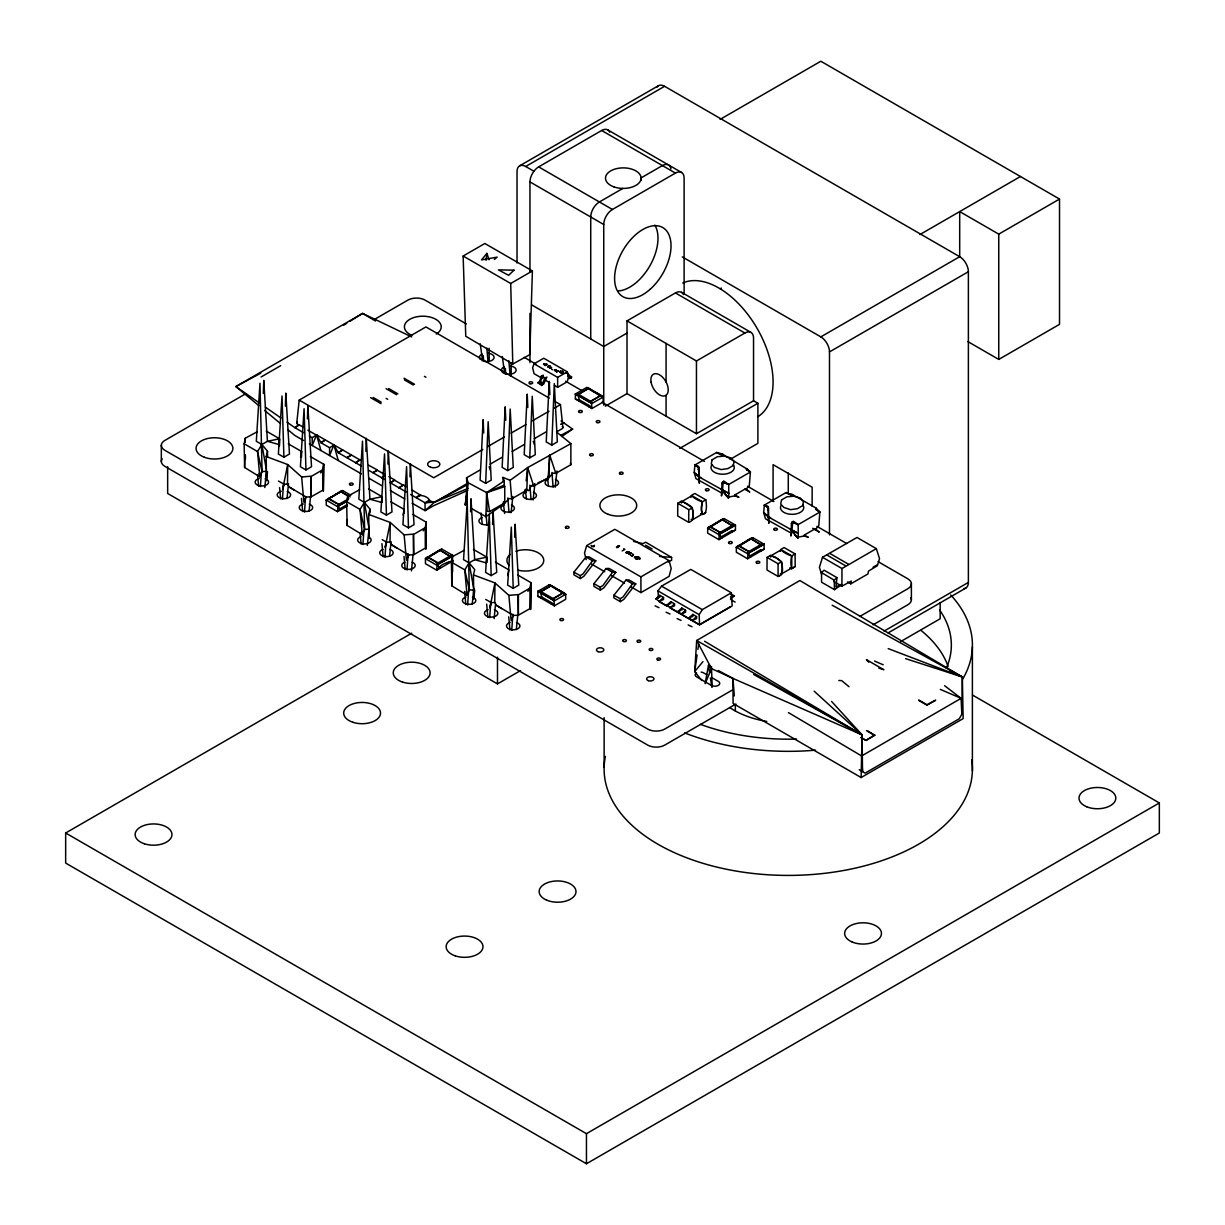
<?xml version="1.0" encoding="UTF-8"?>
<svg xmlns="http://www.w3.org/2000/svg" width="1225" height="1225" viewBox="0 0 1225 1225"><rect width="100%" height="100%" fill="white"/><g stroke="black" fill="none" stroke-linecap="round" stroke-linejoin="round"><path stroke-width="1.5" d="M641.073 180.412L641.073 177.901L662.403 165.574A12.281 7.09 -60 0 1 670.948 168.851M605.303 406.179L627.016 393.638L696.458 433.727L753.543 400.774L757.892 403.27L757.892 443.358L730.222 459.344M778.089 576.439L778.059 563.745L767.064 557.39L770.418 555.415L775.93 557.559L781.473 561.8C782.331 566.471 784.459 574.831 778.089 576.439L766.988 570.023L767.064 557.39M310.308 456.527L323.676 464.244L322.696 469.757L311.165 476.464L311.119 496.829L306.173 497.044L288.855 486.769L287.507 484.028L287.707 464.551L266.208 456.527L267.509 451.259L261.874 444.491L256.316 441.291L259.976 383.272L262.089 471.579L259.807 476.785L244.602 467.506L244.158 443.802L245.168 438.305L257.097 431.812M412.825 514.439L426.193 522.156L425.213 527.669L413.698 534.391L413.637 554.741L408.706 554.956L391.387 544.681L390.025 541.955L390.239 522.462L368.725 514.439L370.027 509.171L364.392 502.418L358.833 499.203L362.493 441.184L364.606 529.506L362.324 534.697L347.119 525.418L346.675 501.714L347.701 496.232L359.614 489.74M517.547 574.908L530.915 582.625L529.935 588.138L518.42 594.845L518.359 615.21L513.428 615.425L496.11 605.135L494.747 602.409L494.961 582.932L473.447 574.908L474.749 569.64L469.114 562.872L463.555 559.672L467.215 501.653L469.328 589.96L467.047 595.166L451.841 585.872L451.413 562.168L452.423 556.686L464.336 550.193M734.862 495.834L734.862 494.946L738.935 497.289L734.862 495.834L728.814 497.013L728.707 484.518L724.143 481.287M804.32 535.938L804.32 535.034L808.377 537.377L804.32 535.938L798.256 537.101L798.164 524.622L793.586 521.391M746.806 468.853L750.404 471.993L749.302 485.743L745.719 489.571L745.719 488.668L734.862 494.946M816.263 508.942L816.064 508.099L819.862 512.081L818.759 525.847L815.161 529.675L815.161 528.771L804.32 535.034M669.08 560.621L640.905 576.868L640.951 592.609L669.126 576.332L671.208 568.461L669.08 560.621L614.843 529.292L586.653 545.615L584.524 553.042L586.224 559.657M677.762 503.291L677.685 515.939L688.71 522.371C695.172 520.824 693.044 512.402 692.171 507.717L683.764 502.143L681.115 501.331L677.762 503.291L688.772 509.661L692.247 508.176A27.455 15.848 -60 0 1 692.247 519.798L691.819 520.043A27.455 15.848 0 0 0 691.13 519.4M245.061 455.011L244.602 467.506M245.153 442.026L245.168 438.305L245.23 442.072M347.67 499.938L347.701 496.232L347.747 499.984M573.928 572.152L573.913 574.831L580.344 578.537L583.82 576.301L595.825 560.82L589.026 556.854L586.009 557.007L573.928 572.152L580.252 575.658L580.344 578.537M593.926 583.697L593.895 586.377L600.342 590.082L603.803 587.847L615.823 572.351L609.024 568.4L606.007 568.553L593.926 583.697L600.235 587.204L600.342 590.082M613.909 595.228L613.893 597.907L620.325 601.628L623.801 599.393L635.806 583.896L629.007 579.93L626.006 580.083L613.909 595.228L620.233 598.734L620.325 601.628M834.118 581.676L841.927 586.193L841.973 568.538L822.496 557.298L819.433 567.298L821.607 574.464M859.23 769.713L865.126 773.113L959.236 718.784L961.839 714.267L962.345 676.966L799.848 580.528L696.688 640.491L694.697 671.606L701.894 680.579M279.453 446.038L279.576 438.78L266.208 431.062M382.016 502.143L382.093 496.707L368.725 488.989M486.738 562.597L486.815 557.161L473.447 549.443M301.518 457.002L301.626 451.52L288.258 443.802M404.082 513.091L404.143 509.432L390.775 501.714M551.357 586.04L563.5 592.655L552.215 598.994L540.072 592.165L551.357 585.55L563.5 592.655L552.23 599.576L540.072 592.165L551.357 585.55M588.842 388.754L600.985 395.369L589.7 401.693L577.557 394.863L588.842 388.248L600.985 395.369L589.7 402.275L577.557 394.863L588.842 388.248M718.279 670.519L732.933 678.405L733.086 703.456L861.114 777.538L862.094 734.893L831.576 701.435M471.64 508.605L485.896 516.674L486.631 492.603L504.225 480.935L503 477.413L510.136 480.322L527.684 467.567L570.865 443.634L556.472 431.904M532.4 270.955L529.797 354.637L512.785 364.024L465.76 336.262L463.142 256.025L484.84 243.499L532.4 270.955L510.702 283.48L463.142 256.025M263.329 393.409L263.758 380.378L267.417 441.291L261.874 444.491L257.526 451.52L259.807 476.785L259.026 473.432M285.379 406.133L285.808 393.103L289.467 454.016L283.909 457.231L278.366 454.016L282.026 395.997L283.909 457.231M307.429 418.858L307.858 405.827L311.517 466.74L305.959 469.956L300.416 466.74L304.076 408.721L305.959 469.956M365.846 451.321L366.275 438.29L369.95 499.203L364.392 502.418L360.043 509.432L362.324 534.697L361.543 531.359M387.896 464.045L388.325 451.014L391.985 511.928L386.442 515.143L380.883 511.928L384.543 453.908L386.442 515.143M409.946 476.77L410.375 463.739L414.035 524.668L408.476 527.868L402.933 524.668L406.593 466.648L408.476 527.868M470.568 511.774L470.997 498.743L474.672 559.672L469.114 562.872L464.765 569.885L467.047 595.166L466.281 591.813M492.618 524.514L493.047 511.483L496.722 572.397L491.164 575.597L485.605 572.397L489.265 514.378L491.164 575.597M514.668 537.239L515.097 524.208L518.757 585.121L513.214 588.337L507.655 585.121L511.315 527.102L513.214 588.337M555.675 369.766L556.38 370.471L555.032 371.022L556.395 370.057L554.297 370.072L555.936 369.751M626.159 552.276L628.838 551.663M628.486 553.623L631.181 553.011M347.119 525.418L347.333 519.522M451.841 585.872L452.423 556.686L452.622 571.723M525.05 490.138L528.817 490.567L531.16 485.835L533.732 486.126L548.831 477.413L549.688 454.919L555.782 473.401L570.881 464.688L570.865 443.634M485.896 516.674L504.087 503.843L509.11 498.56L511.683 498.866L526.796 490.138L527.684 467.567L533.732 486.126M485.651 483.324L488.163 421.737L491.21 480.108L485.651 483.324L480.093 480.108L483.14 419.547L483.722 432.93M507.701 470.584L510.197 409.012L513.244 467.383L507.701 470.584L502.143 467.383L505.19 406.822L505.772 420.206M529.736 457.859L532.247 396.272L535.294 454.659L529.736 457.859L524.193 454.659L527.24 394.098L527.822 407.481M551.786 445.134L554.297 383.547L557.344 441.919L551.786 445.134L546.228 441.919L549.275 381.373L549.872 394.741M279.208 446.13L279.576 438.78L267.417 441.291L279.147 444.553M381.817 502.204L382.093 496.707L369.95 499.203L381.664 502.464M486.539 562.673L486.815 557.161L474.672 559.672L486.386 562.918M369.292 533.84L369.047 538.587L368.725 514.439M504.087 503.843L504.225 501.377L504.746 502.862L489.648 511.591L487.06 511.284L486.631 492.603L468.287 482.818L466.557 477.811L480.139 469.956M537.974 482.849L548.188 478.378L548.325 475.928L548.831 477.413M722.52 454.077L716.594 452.469L694.897 464.995L694.223 472.528L699 476.387L699.353 483.263L698.495 468.333L698.158 469.573M792.743 495.176L786.052 492.572L764.339 505.098L763.665 512.617L768.458 516.475L768.795 523.366L768.014 508.207M571.432 377.775L571.493 376.779L568.078 374.804L568.002 375.799L571.432 377.775L569.457 378.51L567.772 375.294M555.782 473.401L553.21 473.11L548.188 478.378L549.688 454.919M639.741 558.876L639.94 558.095L638.24 558.523L640.017 558.845M722.245 493.338L695.968 478.638L694.223 472.528L698.556 476.647L722.872 490.168L721.448 495.957L722.03 483.324L723.761 481.333M767.585 509.968L767.937 508.406M790.048 532.507L765.426 518.726L763.665 512.617L768.014 516.736L792.315 530.257L790.891 536.06L791.472 523.412M260.404 486.585L261.384 472.161M282.454 499.325L283.434 484.886M304.504 512.05L305.469 497.61M362.922 544.513L363.902 530.073M384.972 557.237L385.952 542.798M407.022 569.962L408.109 553.731M467.644 604.966L468.624 590.542M489.694 617.706L490.796 601.46M511.744 630.431L512.846 614.184M547.759 366.918L548.555 367.286L548.034 366.658M722 483.661L722.428 482.206M791.457 523.749L793.203 521.421M699.092 477.444L699.138 467.843M768.534 517.547L768.596 508.099L764.339 505.098L767.937 506.231M467.261 484.043L465.301 505.006L467.261 500.305L466.557 477.811M264.814 487.519L266.499 470.936M287.048 498.407L288.533 483.676M309.098 511.131L310.583 496.401M367.332 545.431L369.016 528.863M389.565 556.318L391.066 541.588M411.432 570.881L413.101 554.312M472.237 604.048L473.738 589.317M494.104 618.625L495.589 603.894M516.337 629.512L517.823 614.782M296.741 423.146L299.206 400.1L425.933 326.922L549.183 398.079M489.035 525.418L489.433 521.804M511.085 512.693L512.862 496.447M533.12 499.953L534.896 483.722M555.17 487.228L556.946 470.997M768.458 507.686L768.274 506.828L768.167 507.763M526.153 480.736L527.684 467.567M723.209 482.328L722.428 490.429L728.599 498.284L720.851 489.005M792.682 522.386L791.886 530.517L798.057 538.372L790.309 529.093M486.095 260.42L486.922 253.376L481.532 259.899L497.166 257.127L494.349 259.44M630.354 555.078L630.462 555.293M791.748 555.859L780.692 549.489L784.107 547.56L795.102 553.899L791.748 555.859L791.763 568.584L789.987 568.17M702.461 501.775C697.806 517.945 709.076 519.048 705.814 499.815L694.805 493.461L691.39 495.39L702.461 501.775L705.814 499.815M468.287 482.818L465.301 505.006L466.557 498.253M347.303 500.841L339.708 504.976L328.422 498.866L340.565 491.455L350.182 496.921M427.632 557.421L439.79 550.01L451.06 556.916L438.917 563.531L427.632 557.421L439.79 550.01L451.06 556.916M709.842 526.872L721.984 519.461L733.27 526.367L721.112 532.982L709.842 526.872L721.984 519.461L733.27 526.367M738.491 545.967L750.649 538.541L761.935 545.462L749.777 552.077L738.491 545.967L750.649 538.541L761.935 545.462M697.102 654.946L694.697 671.606L702.936 661.622M697.898 649.388L698.709 643.829M618.043 546.335C617.354 549.887 619.636 544.681 618.212 546.013M847.501 581.936L850.808 583.835L851.268 581.048L841.927 586.193M780.432 573.484A27.455 15.848 0 0 1 781.121 574.142L791.549 568.109A27.455 15.848 -60 0 1 791.549 556.487L791.12 555.737A27.455 15.848 0 0 1 781.06 549.918L770.617 555.951A27.455 15.848 -60 0 1 770.831 556.87M300.569 457.139L301.626 451.52M403.086 515.051L404.143 509.432M507.808 575.505L508.865 569.885L495.497 562.168M768.259 507.441L764.339 505.098M791.472 523.381L791.871 522.309M562.888 372.89L562.688 371.129L562.888 372.89L560.943 373.104L560.07 371.757M633.509 554.803L632.452 553.991L633.187 554.879M267.509 471.702L266.529 480.659L266.208 456.527M347.425 505.94L337.533 511.652L337.962 504.884L348.773 498.652M440.648 549.397L441.949 549.152L425.458 558.677L425.458 563.684L436.743 570.207L437.172 563.439L451.06 555.415L453.235 555.66L436.743 565.184L425.458 558.677L426.759 557.421L427.632 557.926L441.949 549.152L453.235 555.66L451.06 555.415L451.933 555.92M719.381 532.89L721.112 537.392L718.952 539.643L719.381 532.89L733.27 524.867L735.444 525.112L735.444 530.134L718.952 539.643L707.667 533.135L707.667 528.128L708.969 526.872L709.842 527.378L724.159 518.604L735.444 525.112L718.952 534.636L707.667 528.128L724.159 518.604L722.857 518.849M748.046 551.985L749.777 556.487L747.602 558.738L748.046 551.985L761.935 543.961L764.109 544.206L764.109 549.229L747.602 558.738L736.332 552.23L736.332 547.223L737.634 545.967L738.491 546.472L752.824 537.698L764.109 544.206L747.602 553.731L736.332 547.223L752.824 537.698L751.522 537.943M698.725 467.674L698.633 467.2M549.367 367.837L551.602 367.515L549.765 368.143M815.636 509.018L819.862 512.081L798.164 524.622L792.789 522.187L798.164 524.622M287.507 484.028L284.139 484.319L282.608 489.449L287.707 464.551L301.626 476.969L303.907 502.235L306.173 497.044M390.025 541.955L386.656 542.231L385.14 547.361L390.239 522.462L404.143 534.881L406.424 560.162L408.706 554.956M494.747 602.409L491.378 602.685L489.862 607.83L494.961 582.932L508.865 595.35L511.147 620.616L513.428 615.425M538.188 383.486L540.164 381.924L543.226 375.217L541.481 375.922L539.658 381.388L538.127 382.567L541.618 385.462L543.609 383.915L546.917 377.116L544.941 377.913L541.618 385.462M554.481 385.462L557.635 387.284L567.313 381.695L568.752 375.784L567.298 371.833L543.747 358.221L534.069 363.825L532.615 367.745L534.054 373.671L541.909 378.203M549.566 366.061L548.662 366.352L549.719 366.122M333.92 445.196L329.586 447.707L320.904 442.7L316.571 434.875L312.222 445.502L312.222 437.677L316.571 434.875L359.966 459.926L355.618 462.744L359.966 459.926M361.406 466.082L338.268 452.714L333.92 444.905L329.586 455.516L329.586 447.707M788.441 712.613L861.619 755.963L862.507 771.612L862.094 734.893L696.688 640.491L711.511 668.62L705.125 683.657L708.494 665.267L711.756 667.013M548.188 478.378L549.627 475.269M723.24 482.298L728.707 484.518L750.404 471.993L746.193 468.884L746.76 469.849M699.552 624.888L699.184 614.644L702.308 609.637L731.356 592.808L732.152 605.946L699.552 624.888L670.182 607.998M320.659 472.927L322.696 469.757L322.803 490.199L311.119 496.829L310.737 476.219L301.626 476.969M423.176 530.838L425.213 527.669L425.32 548.111L413.637 554.741L413.254 534.131L404.143 534.881M527.898 591.308L529.935 588.138L530.042 608.58L518.359 615.21L517.976 594.6L508.865 595.35M780.83 549.841L780.616 550.163A27.455 15.848 -60 0 0 780.402 551.342M545.431 364.422L547.437 364.667M548.356 366.107L550.193 366.153M632.33 556.104L632.743 555.645M595.825 560.82L592.502 560.728L582.993 573.913L580.252 575.658M635.806 583.896L632.483 583.804L622.989 597.004L620.233 598.734M615.823 572.351L612.5 572.274L602.991 585.458L600.235 587.204M722.551 482.053L723.577 481.364M791.993 522.156L792.881 521.498M658.499 597.907L657.978 590.894L661.546 586.132L690.808 569.395L731.356 592.808M632.177 555.599L631.243 555.782L632.268 555.338M577.557 393.761L576.684 394.756L577.557 393.761L591.445 401.785L591.874 408.538L603.159 402.03L603.159 397.022L601.858 395.767L600.985 396.272L586.668 387.498L575.382 394.006L575.382 399.028L591.874 408.538L589.7 405.781L579.287 399.779L577.557 393.761L575.382 394.006L591.874 403.53L603.159 397.022L586.668 387.498L587.969 387.743M540.072 591.062L539.199 592.058L540.072 591.062L553.96 599.071L554.389 605.839L565.674 599.331L565.674 594.309L564.373 593.068L563.5 593.558L549.183 584.8L537.897 591.308L537.897 596.315L554.389 605.839L552.23 603.083L541.802 597.065L540.072 591.062L537.897 591.308L554.389 600.832L565.674 594.309L549.183 584.8L550.484 585.045M692.125 520.043L702.262 514.01A27.455 15.848 -60 0 1 702.262 502.388L701.971 501.699A27.455 15.848 0 0 1 691.757 495.819L681.314 501.852A27.455 15.848 -60 0 1 681.529 502.771M791.518 568.339L791.12 568.354A27.455 15.848 0 0 1 789.987 567.956M337.962 504.884L339.708 509.386L337.533 511.652L326.248 505.129L326.248 500.122L342.74 490.597L350.794 495.252M438.917 567.941L436.743 570.207L453.235 560.683C449.452 561.647 438.198 564.924 439.79 568.446M341.438 490.842L342.74 490.597L326.248 500.122L337.533 506.629L338.835 505.389M436.743 565.184L438.045 563.929L437.172 563.439L438.917 567.451M718.952 534.636L720.254 533.38M747.602 553.731L748.919 552.475M834.485 589.654L834.225 580.206L836.92 577.618L824.119 570.222L821.546 572.565L821.577 582.197L834.485 589.654L841.606 584.83M545.125 364.973L545.646 365.601L544.819 365.264M659.341 601.307L663.506 597.478L659.77 595.319L655.804 598.826L659.341 601.307L663.506 599.484L663.506 597.478M670.366 607.661L674.531 603.833L670.795 601.689L666.829 605.196L670.366 607.661L674.531 605.839L674.531 603.833M681.391 614.031L685.556 610.203L681.82 608.044L677.854 611.551L681.391 614.031L685.556 612.209L685.556 610.203M692.416 620.386L696.581 616.573L692.845 614.414L688.863 617.921L692.416 620.386L696.581 618.579L696.581 616.573M559.963 371.956L561.203 370.899A1.531 0.888 0 0 0 560.101 371.91A1.531 0.888 0 0 0 561.739 372.645A1.531 0.888 0 0 0 563.148 371.757M691.528 495.742L691.313 496.079A27.455 15.848 -60 0 0 691.099 497.258M781.336 574.219L781.55 573.882A27.455 15.848 -60 0 0 781.55 562.26L781.198 561.601A27.455 15.848 0 0 0 771.046 555.691L770.647 555.721M795.102 553.899L795.178 566.532L791.672 568.66M730.437 599.025L734.403 595.932L730.866 593.895M688.71 522.371L688.772 509.661M543.931 363.886L543.609 363.748M551.357 367.469L549.948 367.286L550.944 367.638M626.664 552.276L628.976 551.862M629.007 553.623L631.304 553.21M561.8 436.483L572.626 429.087L561.05 420.971M303.54 427.357L299.206 424.845L294.858 427.663L287.094 422.257M325.238 439.882L320.904 442.7L325.238 440.188M342.602 449.912L338.268 452.714L342.602 450.203M351.284 454.919L346.951 457.721L351.284 455.225M368.648 465.24L377.331 469.956L372.982 472.758L377.331 470.262L384.558 474.427M384.558 475.897L381.664 477.765L384.558 476.096M406.256 491.975L390.346 482.788L394.68 479.97L388.892 476.632M403.362 484.993L399.028 487.795L403.362 484.993L406.256 486.662M420.726 495.007L416.377 497.825C419.18 491.225 437.111 500.703 425.06 502.832L410.605 494.471M467.843 490.306L433.665 505.68L425.06 510.641L425.06 502.832L429.408 500.03M636.097 557.896L638.072 556.625C636.066 558.983 633.692 556.671 637.536 556.962L635.178 557.36L636.342 557.13M874.711 734.893L865.998 740.421L861.068 737.572L865.998 740.421L874.711 735.383L868.142 731.126M636.464 558.11L638.47 556.854L636.464 558.018M343.567 325.283L346.736 323.308M349.891 321.317L362.569 313.401L411.707 336.921M328.422 498.866L340.565 491.455L348.635 496.385M705.876 512.448L702.492 514.485L700.7 514.071M791.763 568.584L795.178 566.532M347.257 500.52L339.708 504.976L328.499 498.33M450.999 556.38L438.917 563.531L427.709 556.87M733.193 525.831L721.112 532.982L709.903 526.321M761.858 544.926L749.777 552.077L738.568 545.416M841.973 568.538L876.35 548.647L879.535 558.692L877.345 565.736L868.448 571.141L867.989 573.913L850.808 583.835M861.619 755.963L961.104 698.342L944.613 685.709M519.568 165.88L658.438 85.704M517.027 262.992L517.027 171.5A12.281 7.09 60 0 1 525.693 166.493L664.578 86.301L959.696 256.699A12.281 7.09 60 0 1 968.378 271.72L968.378 582.426A12.281 7.09 60 0 1 963.692 588.628M529.966 271.506L529.966 181.912A12.281 7.09 -60 0 1 538.648 166.876L601.643 130.493A12.281 7.09 -60 0 1 609.713 132.177M261.109 376.978L280.739 365.647M720.101 119.392L820.827 61.25L1059.518 199.062L1059.518 324.349L998.758 359.43L967.842 341.576M245.888 393.654L164.87 440.418A12.112 6.998 0 0 0 164.87 450.31L647.657 729.043A12.112 6.998 0 0 0 664.792 729.043L732.581 689.905M374.85 319.189L407.91 300.11A12.112 6.998 0 0 1 425.06 300.11L466.388 323.967M622.836 188.42L599.408 201.957A12.281 7.09 -60 0 0 590.726 216.993L590.726 338.988M603.741 405.184L603.741 224.497A12.281 7.09 -60 0 1 612.423 209.475L675.434 173.093A12.281 7.09 -60 0 1 684.117 178.1L684.117 294.153M299.206 424.845L294.858 427.663L303.54 432.67M543.548 364.56L544.666 363.917M627.016 393.638L627.016 320.889L675.434 292.943A12.281 7.09 -60 0 1 683.504 294.613M627.016 333.078L603.741 346.507L531.604 304.857M337.533 506.629L347.425 500.918M720.147 288.778L721.372 288.074M339.708 508.896L347.15 504.593M390.346 482.788L394.68 480.277L403.362 485.284M482.803 449.452L433.742 477.765L299.206 400.1M487.703 446.62L504.516 436.912M511.101 433.114L525.969 424.539M532.492 420.757L548.968 411.248M553.899 408.4L560.468 404.602L562.918 427.494M578.414 400.774L579.287 399.779M590.572 402.275L591.445 401.785L590.572 402.78L591.874 403.53M588.842 406.792L589.7 406.287M490.107 464.198L502.189 457.231M512.157 451.474L524.239 444.507M534.207 438.749L546.289 431.767M561.05 424.325L563.944 422.64L561.05 424.11M466.756 483.768L435.059 502.02L425.06 502.832M557.268 431.506L562.214 428.658A2.45 1.424 0 0 0 562.214 426.652M627.016 320.889L696.458 360.977L744.877 333.032A12.281 7.09 -60 0 1 753.543 338.039L753.543 400.774M919.929 234.557L1020.456 176.507M682.325 256.913L820.827 336.875L959.696 256.699M959.696 257.143L959.696 211.588L998.758 234.143L1059.518 199.062M829.493 534.896L829.493 351.912L968.378 271.72M679.768 448.381L757.892 403.27M972.512 695.065L1159.34 802.942L1159.34 833L586.453 1163.75L65.66 863.074L65.66 833L411.707 633.218M622.178 550.959L624.888 549.397L623.632 548.678M540.945 598.076L541.802 597.065M553.087 599.576L553.96 599.071L553.087 600.082L554.389 600.832M551.357 604.093L552.23 603.588M635.76 557.987L634.351 557.176L635.76 558.095M635.423 558.615L636.755 559.381L639.465 557.819M636.357 559.151L639.404 557.39M721.112 536.887L731.539 530.884L732.397 531.88M167.657 466.756L167.657 493.476L497.488 683.902L520.564 670.58M749.777 555.982L760.189 549.979L761.062 550.974M699.766 624.428L730.146 606.88M859.889 616.405L907.832 588.735A12.112 6.998 0 0 0 907.832 578.828L878.08 561.647M735.888 704.038L664.792 745.076A12.112 6.998 0 0 1 647.657 745.076L164.87 466.358A12.112 6.998 0 0 1 162.175 458.839M873.119 624.811L907.832 604.767A12.112 6.998 0 0 0 910.818 597.708M884.052 631.12L968.378 582.426M888.125 632.912L965.836 588.046M900.712 641.548L940.172 618.763L940.172 602.654M918.765 700.455L926.988 705.202L935.701 700.179L926.988 704.697L918.765 700.011M861.114 777.538L963.141 718.616L962.345 676.966L832.143 605.211M65.66 833L586.453 1133.676L1159.34 802.942M534.069 363.825L557.635 377.377L567.298 371.833M822.496 557.298L856.979 537.469L876.35 548.647M556.793 372.201L557.099 370.792L558.707 371.083L557.161 370.853L556.441 372.017M778.059 563.745L781.473 561.8M873.073 567.206L877.391 564.74M546.273 364.376L546.12 364.973M778.043 576.408L781.489 574.525M260.757 373.196L235.843 386.564L258.873 405.659M466.541 485.222L434.553 502.158L425.06 510.641L412.044 503.138M560.836 435.319L572.626 429.087M668.207 561.969L671.637 560.208L671.606 557.406L645.728 542.216L642.957 543.64L633.539 541.373M625.807 552.674L628.165 552.643L626.021 552.582M841.085 584.478L836.017 586.821L836.92 577.618M531.16 485.835L534.559 484.35M489.648 511.591L486.631 492.603L504.225 485.115L504.225 480.935M468.118 488.407L434.553 502.158A2.45 1.424 0 0 1 432.012 501.821L429.408 500.321M567.68 376.044L569.977 377.377L571.493 376.779M655.804 598.826L658.453 597.831M666.829 605.196L669.478 604.185M677.854 611.551L680.503 610.555M688.863 617.921L692.845 616.42L692.845 614.414M681.36 501.622L681.743 501.607A27.455 15.848 0 0 1 691.819 507.41L692.033 507.793M702.216 514.255L701.971 514.301A27.455 15.848 0 0 1 700.7 513.872M326.248 500.122L328.422 499.371L327.55 498.866M425.458 558.677L427.632 557.926L426.759 557.421M707.667 528.128L709.842 527.378L708.969 526.872M736.332 547.223L738.491 546.472L737.634 545.967M486.631 492.603L504.746 486.601L504.225 485.115M731.539 531.374L735.444 530.134M760.189 550.469L764.109 549.229M730.437 597.019L734.403 595.932M628.548 552.276L627.261 552.322M630.89 553.623L629.604 553.669M734.143 525.372L733.27 524.867L735.444 525.112M762.792 544.467L761.935 543.961L764.109 544.206M545.737 364.269L547.284 364.468M548.647 365.953L550.347 366.413M628.624 553.884L629.727 553.96M721.969 454.904L716.594 452.469L722.092 455.225M791.411 494.992L786.052 492.572L791.534 495.329M266.637 471.212L262.089 471.579L257.526 451.52L244.158 443.802M473.447 574.908L473.784 599.04L474.749 590.082L469.328 589.96L464.765 569.885L451.413 562.168M626.281 552.536L627.399 552.613M618.686 545.63C617.032 546.166 616.956 548.249 616.711 547.56M838.849 680.472L841.743 680.641L849.002 686.72M659.525 556.41L671.606 557.406M722.199 453.97L747.173 469.114L746.546 468.486M575.382 394.006L576.684 394.266M537.897 591.308L539.199 591.553M791.58 494.058L816.187 508.145M699.107 468.103L694.897 464.995L698.725 466.434M618.947 545.676C620.784 545.278 617.568 547.376 616.405 547.269M546.656 364.376L545.814 364.728M878.876 668.161L883.868 669.738L866.442 659.678L868.755 662.235M575.382 399.028L579.287 400.269M537.897 596.315L541.802 597.57M905.643 658.667L962.345 676.966L950.278 671.53M603.159 397.022L600.985 396.272L601.858 395.767M565.674 594.309L563.5 593.558L564.373 593.068M698.556 476.647L701.144 477.627M768.014 516.736L770.602 517.731M888.217 648.607L962.345 676.966M874.543 661.056L883.194 664.777M940.325 689.384L961.104 698.342L961.839 714.267M709.597 672.51L708.494 665.267L711.511 668.62L732.933 678.405L862.094 734.893L814.15 691.16M723.347 482.083L728.707 484.518M541.848 376.795L545.431 378.448M655.069 605.854L658.989 607.677M666.094 612.209L670.014 614.047M677.119 618.579L681.039 620.417M688.144 624.934L692.064 626.771M829.922 553.486L848.389 564.158M827.089 555.124L845.434 565.72M539.658 381.388L543.119 383.287M753.727 674.5L862.094 734.893L704.605 641.257M725.522 495.176L728.814 497.013M794.964 535.264L798.256 537.101M722.842 454.261L723.24 454.858M541.481 375.922L544.941 377.913M586.009 557.007L592.502 560.728M606.007 568.553L612.5 572.274M626.006 580.083L632.483 583.804M658.759 601.429L666.921 606.115M607.784 129.896L681.575 172.48M601.643 130.493L675.434 173.093M538.648 166.876L612.423 209.475M525.693 166.493L533.947 171.24M529.966 181.912L603.741 224.497M681.575 292.331L751.002 332.419M675.434 292.943L744.877 333.032M750.404 471.993L746.775 469.864M819.862 512.081L815.636 509.294M566.088 372.905L568.385 374.238L569.977 377.377M551.648 369.23L552.582 369.766M524.254 357.378L535.83 364.055M565.598 381.235L582.12 390.79M601.965 402.244L704.467 461.427M747.464 486.248L773.909 501.515M816.907 526.337L846.659 543.517M694.897 464.995L698.526 467.123M545.064 380.026L549.78 382.736M553.914 400.82L560.468 404.602M721.112 537.392L721.984 537.897M749.777 556.487L750.649 556.992M424.401 376.335L425.933 377.208M403.99 378.188L414.525 384.267M404.403 379.888L413.254 385.002M388.616 388.524L397.88 393.883M386.074 388.677L396.487 394.68M645.636 545.202L652.144 548.953M386.166 398.401L387.697 399.289M731.218 599.852L735.138 602.118M373.12 397.467L381.251 402.167M370.578 397.62L380.99 403.638M635.117 557.237L636.097 557.804M661.546 586.132L702.308 609.637M586.653 545.615L640.905 576.868M657.978 590.894L699.184 614.644M660.061 601.873L666.568 605.64M669.371 607.248L678.681 612.638M680.258 613.541L699.107 624.428M591.583 564.143L604.752 571.738M611.336 575.536L624.49 583.131M631.074 586.928L640.951 592.609M866.488 730.636L874.711 735.383M299.206 425.152L297.461 424.156A2.45 1.424 0 0 1 297.461 422.15M307.888 430.159L316.571 435.181M420.726 495.313L412.044 490M309.328 436.008L312.222 437.677M368.648 470.262L384.558 479.45M303.54 440.495L294.858 435.472L287.661 429.516M309.328 443.833L361.406 473.891M368.648 478.072L381.664 485.59M390.346 490.597L404.817 498.958M706.84 674.745L703.563 672.862A4.915 2.833 0 0 0 701.19 672.096M711.756 677.593L718.309 681.376A4.915 2.833 0 0 1 718.309 685.388A4.915 2.833 0 0 1 711.373 685.388L696.612 676.874A4.915 2.833 0 0 1 696.504 672.923M346.675 501.714L360.043 509.432L364.606 529.506L369.169 529.123L364.392 502.418M449.33 561.938L450.203 562.428M339.708 509.386L340.565 509.891M382.231 539.674L386.656 542.231M485.712 599.423L491.378 602.685M278.473 481.042L284.139 484.319M540.164 381.924L543.609 383.915M538.127 382.567L541.542 384.543M375.508 321.011L362.569 313.401L235.843 386.564L259.133 402.78M812.726 528.281L819.234 532.125L815.161 528.771M744.907 489.142L749.777 492.021L745.719 488.668M821.546 572.565L834.225 580.206M496.11 605.135L501.622 608.611M391.387 544.681L396.9 548.142M288.855 486.769L294.383 490.23M265.35 407.113L280.877 417.924M264.631 410.421L280.464 423.544M437.172 563.439L438.045 563.929M570.375 463.188L570.881 464.688M533.273 441.291L534.422 444.629M526.275 488.653L526.796 490.138M489.173 466.756L490.337 470.094M486.922 253.376L489.051 259.731M333.92 444.905L338.268 460.539M316.571 434.875L320.904 450.509M770.418 555.415L770.663 556.763M681.115 501.331L681.36 502.679M469.114 562.872L473.891 589.577M261.874 444.491L266.33 469.42M710.423 677.961L711.802 687.026M502.311 356.552L504.562 372.767M480.246 343.827L482.466 360.073M547.575 478.638L548.478 486.141M525.311 489.495L526.428 498.866M503.261 502.219L504.608 513.474M480.981 513.076L482.328 524.331M508.712 616.833L509.952 629.987M486.662 604.109L487.902 617.262M464.612 591.384L465.852 604.522M403.99 556.38L405.23 569.518M381.94 543.655L383.18 556.793M360.073 532.798L361.13 544.068M301.472 498.468L302.697 511.606M279.591 487.611L280.663 498.881M257.556 474.887L258.613 486.157M486.846 348.099L487.979 361.176M508.88 360.824L510.151 375.799M510.136 480.322L511.683 498.866M551.939 472.421L553.103 487.075M529.889 485.146L531.068 499.8M507.839 497.886L509.018 512.525M486.08 514.27L486.968 525.249M732.933 678.405L734.296 695.907M505.358 368.419L505.68 374.069M483.278 355.709L483.584 361.375M503 477.413L503.169 481.18M711.511 668.62L712.215 686.98M510.702 283.48L512.785 364.024M245.413 455.225L245.459 458.977M489.127 348.252L489.204 361.268M511.162 362.845L511.208 375.876M557.635 377.377L557.635 387.284M998.758 234.143L998.758 359.43M972.39 646.769L972.39 770.862M911.385 583.544L911.385 600.051M812.144 506.17L812.144 487.213L773.082 464.658L773.082 500.688M788.272 472.957L788.272 493.813M735.337 704.712L735.337 710.99M696.458 360.977L696.458 433.727M681.82 608.044L681.82 610.05M670.795 601.689L670.795 603.695M666.078 343.444L666.078 382.016M666.078 395.231L666.078 416.194M659.77 595.319L659.77 597.325M604.124 717.712L604.124 767.34M586.453 1133.676L586.453 1163.75M529.966 313.37L529.966 362.585M504.746 486.601L504.746 502.862M497.488 657.182L497.488 683.902M370.027 509.171L370.027 512.892M267.509 451.259L267.509 456.833M161.333 445.134L161.333 461.641M654.854 225.155A39.889 23.03 -60 0 1 650.077 265.473A39.889 23.03 -60 0 1 617.737 290.983M733.224 464.642A11.668 6.738 0 0 1 722.658 474.228A11.668 6.738 0 0 1 712.093 464.642M802.666 504.746A11.668 6.738 0 0 1 793.126 514.301A11.668 6.738 0 0 1 780.846 505.848M265.136 478.699A6.753 3.905 0 0 1 266.912 484.702A6.753 3.905 0 0 1 256.377 484.396A6.753 3.905 0 0 1 259.225 478.531M287.186 491.439A6.753 3.905 0 0 1 288.962 497.442A6.753 3.905 0 0 1 278.427 497.12A6.753 3.905 0 0 1 281.275 491.256M309.236 504.164A6.753 3.905 0 0 1 311.012 510.167A6.753 3.905 0 0 1 300.477 509.845A6.753 3.905 0 0 1 303.325 503.98M368.817 537.086A6.753 3.905 0 0 1 369.001 542.889A6.753 3.905 0 0 1 359.002 542.384A6.753 3.905 0 0 1 360.916 536.688M389.703 549.351A6.753 3.905 0 0 1 391.678 555.216A6.753 3.905 0 0 1 381.342 555.323A6.753 3.905 0 0 1 382.966 549.413M412.167 562.214A6.753 3.905 0 0 1 413.529 568.078A6.753 3.905 0 0 1 403.285 567.971A6.753 3.905 0 0 1 405 562.153M472.391 597.08A6.753 3.905 0 0 1 474.259 603.022A6.753 3.905 0 0 1 463.816 602.914A6.753 3.905 0 0 1 466.051 597.019M494.425 609.82A6.753 3.905 0 0 1 496.309 615.746A6.753 3.905 0 0 1 485.866 615.639A6.753 3.905 0 0 1 488.101 609.744M516.475 622.545A6.753 3.905 0 0 1 518.359 628.471A6.753 3.905 0 0 1 507.916 628.364A6.753 3.905 0 0 1 510.136 622.484M515.847 551.281A18.406 10.627 0 0 1 543.716 559.84A18.406 10.627 0 0 1 517.547 570.038M509.233 565.552A18.406 10.627 0 0 1 510.243 554.297M489.525 524.132A6.753 3.905 0 0 1 479.986 523.06A6.753 3.905 0 0 1 482.175 517.593M511.376 504.945A6.753 3.905 0 0 1 512.739 510.794A6.753 3.905 0 0 1 502.495 510.702A6.753 3.905 0 0 1 504.21 504.868M533.426 492.205A6.753 3.905 0 0 1 534.789 498.07A6.753 3.905 0 0 1 524.545 497.962A6.753 3.905 0 0 1 526.26 492.144M555.461 479.48A6.753 3.905 0 0 1 556.839 485.345A6.753 3.905 0 0 1 546.595 485.238A6.753 3.905 0 0 1 548.31 479.404M411.738 335.313A18.406 10.627 0 0 1 408.507 320.138A18.406 10.627 0 0 1 434.89 318.806A18.406 10.627 0 0 1 436.284 334.073M510.458 365.969A7.365 4.242 0 0 1 515.434 371.941A7.365 4.242 0 0 1 504.241 373.441A7.365 4.242 0 0 1 504.164 366.796M488.407 353.229A7.365 4.242 0 0 1 493.859 358.466A7.365 4.242 0 0 1 484.595 361.436M482.328 360.762A7.365 4.242 0 0 1 481.915 360.579M480.307 359.43A7.365 4.242 0 0 1 482.114 354.071M950.722 594.967A184.148 106.315 0 0 1 962.789 678.941M815.528 750.159A184.148 106.315 0 0 1 684.622 732.902M920.986 630.4A163.093 94.157 0 0 1 948.119 666.507M939.575 609.897A163.093 94.157 0 0 1 946.374 668.084M796.556 739.058A163.093 94.157 0 0 1 700.287 724.297M971.716 759.868A184.148 106.315 0 0 1 785.21 875.4A184.148 106.315 0 0 1 605.426 756.376M766.773 721.433A76.746 44.314 0 0 1 729.794 707.606M682.723 283.021A76.746 44.314 60 0 1 758.091 330.092A76.746 44.314 60 0 1 757.571 416.883M656.876 87.281A12.281 7.09 60 0 1 664.578 86.301M820.827 336.875A12.281 7.09 60 0 1 829.493 351.912M323.676 464.244L323.339 491.011L323.676 464.244M426.193 522.156L425.871 548.938L426.193 522.156M530.915 582.625L530.593 609.392L530.915 582.625M712.108 459.819L711.266 463.984L714.42 467.414L721.173 469.573L727.941 468.593L733.208 465.531L734.051 461.488L730.881 457.89L724.128 456.113L717.36 456.726L712.108 459.819M781.55 499.923L780.708 504.087L783.878 507.502L790.63 509.661L797.398 508.681L802.651 505.619L803.493 501.592L800.323 497.993L793.586 496.217L786.817 496.829L781.55 499.923M594.401 545.416L594.033 546.656L591.66 546.549L591.323 545.416A1.531 0.888 0 0 0 592.854 546.304A1.531 0.888 0 0 0 594.401 545.416M514.01 270.174L508.62 275.303L498.376 269.868L514.01 270.174M722.872 490.168L728.814 493.292L722.872 490.168M792.315 530.257L798.271 533.38L792.315 530.257M650.107 289.345A39.889 23.03 -60 0 0 662.756 227.544A39.889 23.03 -60 0 0 615.562 269.393A39.889 23.03 -60 0 0 650.107 289.345M613.939 186.889A17.793 10.275 0 0 0 641.073 178.452A17.793 10.275 0 0 0 614.827 169.111A17.793 10.275 0 0 0 613.939 186.889M651.072 382.108A12.281 7.09 60 0 0 665.405 395.644A12.281 7.09 60 0 0 662.189 376.825A12.281 7.09 60 0 0 651.072 382.108M430.679 467.307A6.14 3.537 0 0 0 439.882 464.244A6.14 3.537 0 0 0 430.679 461.167A6.14 3.537 0 0 0 430.679 467.307M204.437 457.292A18.406 10.627 0 0 0 232.857 448.947A18.406 10.627 0 0 0 206.106 438.917A18.406 10.627 0 0 0 204.437 457.292M598.137 651.685A3.675 2.128 0 0 0 603.818 650.016A3.675 2.128 0 0 0 598.458 648.01A3.675 2.128 0 0 0 598.137 651.685M648.301 680.656A3.675 2.128 0 0 0 653.982 678.972A3.675 2.128 0 0 0 648.638 676.966A3.675 2.128 0 0 0 648.301 680.656M560.698 620.493A1.868 1.087 0 0 0 563.577 619.636A1.868 1.087 0 0 0 560.866 618.625A1.868 1.087 0 0 0 560.698 620.493M350.273 485.008A1.868 1.087 0 0 0 353.167 484.151A1.868 1.087 0 0 0 350.442 483.14A1.868 1.087 0 0 0 350.273 485.008M623.525 641.502A1.868 1.087 0 0 0 626.419 640.644A1.868 1.087 0 0 0 623.693 639.634A1.868 1.087 0 0 0 623.525 641.502M657.702 659.953A1.868 1.087 0 0 0 660.581 659.096A1.868 1.087 0 0 0 657.871 658.085A1.868 1.087 0 0 0 657.702 659.953M649.985 650.398A1.868 1.087 0 0 0 652.864 649.556A1.868 1.087 0 0 0 650.153 648.53A1.868 1.087 0 0 0 649.985 650.398M637.857 642.13A1.868 1.087 0 0 0 640.752 641.288A1.868 1.087 0 0 0 638.026 640.262A1.868 1.087 0 0 0 637.857 642.13M566.195 528.205A1.868 1.087 0 0 0 569.089 527.362A1.868 1.087 0 0 0 566.379 526.337A1.868 1.087 0 0 0 566.195 528.205M608.274 514.362A18.406 10.627 0 0 0 636.678 506.002A18.406 10.627 0 0 0 609.943 495.987A18.406 10.627 0 0 0 608.274 514.362M756.912 563.209A1.868 1.087 0 0 0 759.806 562.367A1.868 1.087 0 0 0 757.081 561.341A1.868 1.087 0 0 0 756.912 563.209M729.35 543.487A1.868 1.087 0 0 0 732.244 542.629A1.868 1.087 0 0 0 729.518 541.618A1.868 1.087 0 0 0 729.35 543.487M620.218 474.106A1.868 1.087 0 0 0 623.112 473.263A1.868 1.087 0 0 0 620.386 472.237A1.868 1.087 0 0 0 620.218 474.106M590.45 455.654A1.868 1.087 0 0 0 593.344 454.812A1.868 1.087 0 0 0 590.618 453.786A1.868 1.087 0 0 0 590.45 455.654M706.197 490.658A1.868 1.087 0 0 0 709.091 489.816A1.868 1.087 0 0 0 706.366 488.79A1.868 1.087 0 0 0 706.197 490.658M774.552 530.119A1.868 1.087 0 0 0 777.431 529.261A1.868 1.087 0 0 0 774.721 528.251A1.868 1.087 0 0 0 774.552 530.119M529.828 383.731A1.868 1.087 0 0 0 532.707 382.889A1.868 1.087 0 0 0 529.996 381.863A1.868 1.087 0 0 0 529.828 383.731M579.425 412.381A1.868 1.087 0 0 0 582.319 411.523A1.868 1.087 0 0 0 579.593 410.513A1.868 1.087 0 0 0 579.425 412.381M597.065 422.564A1.868 1.087 0 0 0 599.959 421.706A1.868 1.087 0 0 0 597.233 420.696A1.868 1.087 0 0 0 597.065 422.564M546.763 900.191A18.406 10.627 0 0 0 575.888 892.673A18.406 10.627 0 0 0 550.071 881.877A18.406 10.627 0 0 0 546.763 900.191M455.348 955.898A18.406 10.627 0 0 0 482.972 946.695A18.406 10.627 0 0 0 455.348 937.493A18.406 10.627 0 0 0 455.348 955.898M144.336 843.765A18.406 10.627 0 0 0 171.959 834.562A18.406 10.627 0 0 0 144.336 825.359A18.406 10.627 0 0 0 144.336 843.765M352.907 722.291A18.406 10.627 0 0 0 380.516 713.072A18.406 10.627 0 0 0 352.907 703.87A18.406 10.627 0 0 0 352.907 722.291M1086.606 806.724A18.406 10.627 0 0 0 1115.715 799.221A18.406 10.627 0 0 0 1089.898 788.41A18.406 10.627 0 0 0 1086.606 806.724M852.248 942.04A18.406 10.627 0 0 0 881.357 934.522A18.406 10.627 0 0 0 855.54 923.727A18.406 10.627 0 0 0 852.248 942.04M402.474 682.049A18.406 10.627 0 0 0 430.097 672.831A18.406 10.627 0 0 0 402.474 663.628A18.406 10.627 0 0 0 402.474 682.049"/></g></svg>
